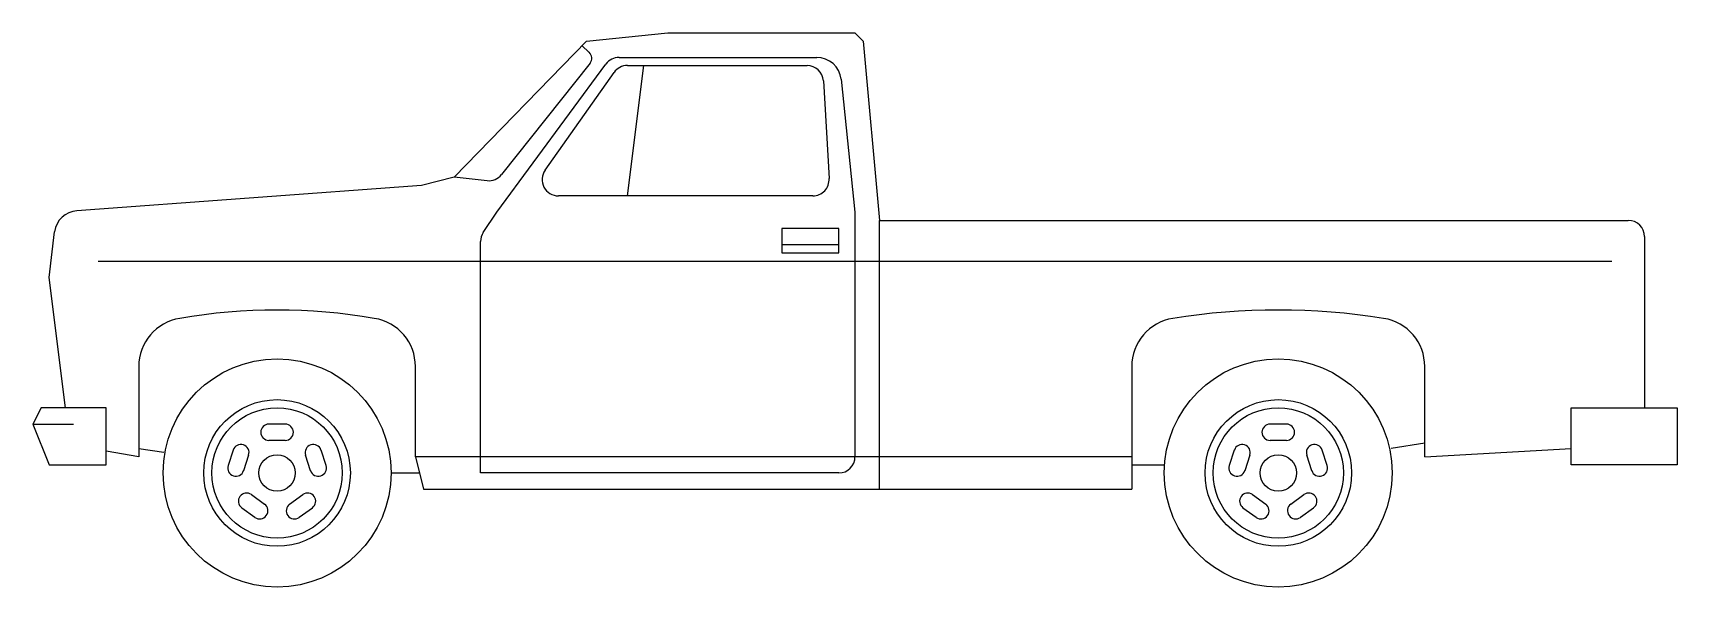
# Model space of a CAD drawing. Extents: x -4.43 to 0.71, y 0 to 1.73.
import ezdxf

# ---------------------------------------------------------------- set-up
doc = ezdxf.new("R2010")
doc.units = 0
doc.header["$MEASUREMENT"] = 0
doc.layers.add('01', color=1, linetype='CONTINUOUS')
doc.layers.add('02', color=2, linetype='CONTINUOUS')

msp = doc.modelspace()

# ---------------------------------------------------------------- linework, layer by layer
at = {"layer": '01'}
for p, q in [((-2.6897, 1.6667), (-2.7126, 1.6884)), ((-2.5966, 1.651), (-1.9797, 1.651)), ((-2.9779, 1.1684), (-2.6375, 1.6303)), ((-2.687, 1.6329), (-2.9632, 1.2857)), ((-2.8272, 1.2993), (-2.6121, 1.6041)), ((-2.5207, 1.6256), (-2.5715, 1.2192)), ((-2.5706, 1.6256), (-2.0098, 1.6256)), ((-1.9591, 1.5778), (-1.9412, 1.273)), ((-1.9039, 1.5828), (-1.8603, 1.1684)), ((-3.0082, 1.2667), (-3.111, 1.2773)), ((-1.9919, 1.2192), (-2.7857, 1.2192)), ((-3.0202, 1.105), (-2.9779, 1.1684)), ((-1.8603, 1.1684), (-1.8603, 0.4064)), ((-1.7841, 0.3048), (-1.7841, 1.143)), ((-1.9111, 1.1176), (-2.0889, 1.1176)), ((-2.0889, 1.1176), (-2.0889, 1.0414)), ((-1.9111, 1.0414), (-1.9111, 1.1176)), ((-3.0287, 0.3556), (-3.0287, 1.0768)), ((-1.9111, 1.0668), (-2.0889, 1.0668)), ((-2.0889, 1.0414), (-1.9111, 1.0414)), ((-4.2225, 1.016), (0.5019, 1.016)), ((-4.4257, 0.508), (-4.2987, 0.508)), ((-3.6383, 0.508), (-3.6891, 0.508)), ((-0.5141, 0.508), (-0.5649, 0.508)), ((-4.0955, 0.4318), (-4.0171, 0.42)), ((-3.8008, 0.4269), (-3.8165, 0.3785)), ((-3.7525, 0.4112), (-3.7682, 0.3628)), ((-3.6383, 0.4572), (-3.6891, 0.4572)), ((-3.5592, 0.3628), (-3.5749, 0.4112)), ((-3.5109, 0.3785), (-3.5266, 0.4269)), ((-0.6766, 0.4269), (-0.6923, 0.3785)), ((-0.6283, 0.4112), (-0.644, 0.3628)), ((-0.5141, 0.4572), (-0.5649, 0.4572)), ((-0.435, 0.3628), (-0.4507, 0.4112)), ((-0.3867, 0.3785), (-0.4024, 0.4269)), ((-0.1877, 0.4325), (-0.0823, 0.4492)), ((-0.9967, 0.4064), (-3.2319, 0.4064)), ((-0.9967, 0.381), (-0.8951, 0.381)), ((-3.309, 0.3556), (-3.2192, 0.3556)), ((-1.9111, 0.3556), (-3.0287, 0.3556)), ((-3.744, 0.2883), (-3.7029, 0.2585)), ((-3.6245, 0.2585), (-3.5834, 0.2883)), ((-0.6198, 0.2883), (-0.5787, 0.2585)), ((-0.5003, 0.2585), (-0.4592, 0.2883)), ((-3.7738, 0.2472), (-3.7327, 0.2174)), ((-3.5947, 0.2174), (-3.5536, 0.2472)), ((-0.6496, 0.2472), (-0.6085, 0.2174)), ((-0.4705, 0.2174), (-0.4294, 0.2472))]:
    msp.add_line(p, q, dxfattribs=at)
for centre, radius in [((-3.6637, 0.3556), 0.2286), ((-0.5395, 0.3556), 0.2286), ((-3.6637, 0.3556), 0.2032), ((-0.5395, 0.3556), 0.2032), ((-3.6637, 0.3556), 0.0568), ((-0.5395, 0.3556), 0.0568)]:
    msp.add_circle(centre, radius, dxfattribs=at)
for centre, radius, start, end in [((-2.7072, 1.6483), 0.0254, 322.5946, 46.5349), ((-2.5966, 1.6002), 0.0508, 90, 143.6156), ((-1.9797, 1.5748), 0.0762, 6.009, 90), ((-2.5706, 1.5748), 0.0508, 90, 144.7824), ((-2.0098, 1.5748), 0.0508, 3.3665, 90), ((-3.003, 1.3173), 0.0508, 264.1272, 321.4926), ((-2.7857, 1.27), 0.0508, 144.7824, 270), ((-1.9919, 1.27), 0.0508, 270, 3.3665), ((-2.9779, 1.0768), 0.0508, 146.3099, 180), ((-3.6891, 0.4826), 0.0254, 90, 270), ((-3.6383, 0.4826), 0.0254, 270, 90), ((-0.5649, 0.4826), 0.0254, 90, 270), ((-0.5141, 0.4826), 0.0254, 270, 90), ((-3.7766, 0.419), 0.0254, 342, 162), ((-3.5508, 0.419), 0.0254, 18, 198), ((-0.6524, 0.419), 0.0254, 342, 162), ((-0.4266, 0.419), 0.0254, 18, 198), ((-3.7923, 0.3707), 0.0254, 162, 342), ((-3.5351, 0.3707), 0.0254, 198, 18), ((-1.9111, 0.4064), 0.0508, 270, 0), ((-0.6681, 0.3707), 0.0254, 162, 342), ((-0.4109, 0.3707), 0.0254, 198, 18), ((-3.7589, 0.2678), 0.0254, 54, 234), ((-3.7178, 0.2379), 0.0254, 234, 54), ((-3.6096, 0.2379), 0.0254, 126, 306), ((-3.5685, 0.2678), 0.0254, 306, 126), ((-0.6347, 0.2678), 0.0254, 54, 234), ((-0.5936, 0.2379), 0.0254, 234, 54), ((-0.4854, 0.2379), 0.0254, 126, 306), ((-0.4443, 0.2678), 0.0254, 306, 126)]:
    msp.add_arc(centre, radius, start, end, dxfattribs=at)
at = {"layer": '02'}
for p, q in [((-3.111, 1.2773), (-2.6985, 1.7018)), ((-2.6985, 1.7018), (-2.4445, 1.7272)), ((-2.4445, 1.7272), (-1.8603, 1.7272)), ((-1.8603, 1.7272), (-1.8349, 1.7018)), ((-1.8349, 1.7018), (-1.7841, 1.143)), ((-3.2126, 1.2519), (-4.2882, 1.1728)), ((-3.111, 1.2773), (-3.2126, 1.2519)), ((-1.7841, 1.143), (0.5527, 1.143)), ((-4.3749, 0.9652), (-4.3582, 1.1075)), ((0.6035, 1.0922), (0.6035, 0.5588)), ((-4.3241, 0.5588), (-4.3749, 0.9652)), ((-4.0955, 0.687), (-4.0955, 0.4064)), ((-3.2319, 0.4064), (-3.2319, 0.687)), ((-0.9967, 0.687), (-0.9967, 0.3048)), ((-0.0823, 0.4064), (-0.0823, 0.687)), ((-4.4003, 0.5588), (-4.4257, 0.508)), ((-4.1971, 0.5588), (-4.4003, 0.5588)), ((-4.1971, 0.381), (-4.1971, 0.5588)), ((0.3749, 0.381), (0.3749, 0.5588)), ((0.3749, 0.5588), (0.7051, 0.5588)), ((0.7051, 0.5588), (0.7051, 0.381)), ((-4.4257, 0.508), (-4.3749, 0.381)), ((-4.0955, 0.4064), (-4.1971, 0.4233)), ((-0.0823, 0.4064), (0.3749, 0.4318)), ((-4.3749, 0.381), (-4.1971, 0.381)), ((-3.2319, 0.4064), (-3.2065, 0.3048)), ((0.7051, 0.381), (0.3749, 0.381)), ((-3.2065, 0.3048), (-0.9967, 0.3048))]:
    msp.add_line(p, q, dxfattribs=at)
for centre in [(-3.6637, 0.3556), (-0.5395, 0.3556)]:
    msp.add_circle(centre, 0.3556, dxfattribs=at)
for centre, radius, start, end in [((-4.2828, 1.0968), 0.0762, 94.0856, 171.8699), ((0.5527, 1.0922), 0.0508, 0, 90), ((-3.9431, 0.687), 0.1524, 99.0847, 180), ((-3.6637, -0.9118), 1.7754, 80.1585, 99.8415), ((-3.3843, 0.687), 0.1524, 0, 80.9153), ((-0.8443, 0.687), 0.1524, 99.0847, 180), ((-0.5395, -1.2192), 2.0828, 80.9153, 99.0847), ((-0.2347, 0.687), 0.1524, 0, 80.9153)]:
    msp.add_arc(centre, radius, start, end, dxfattribs=at)

doc.saveas('drawing.dxf')
